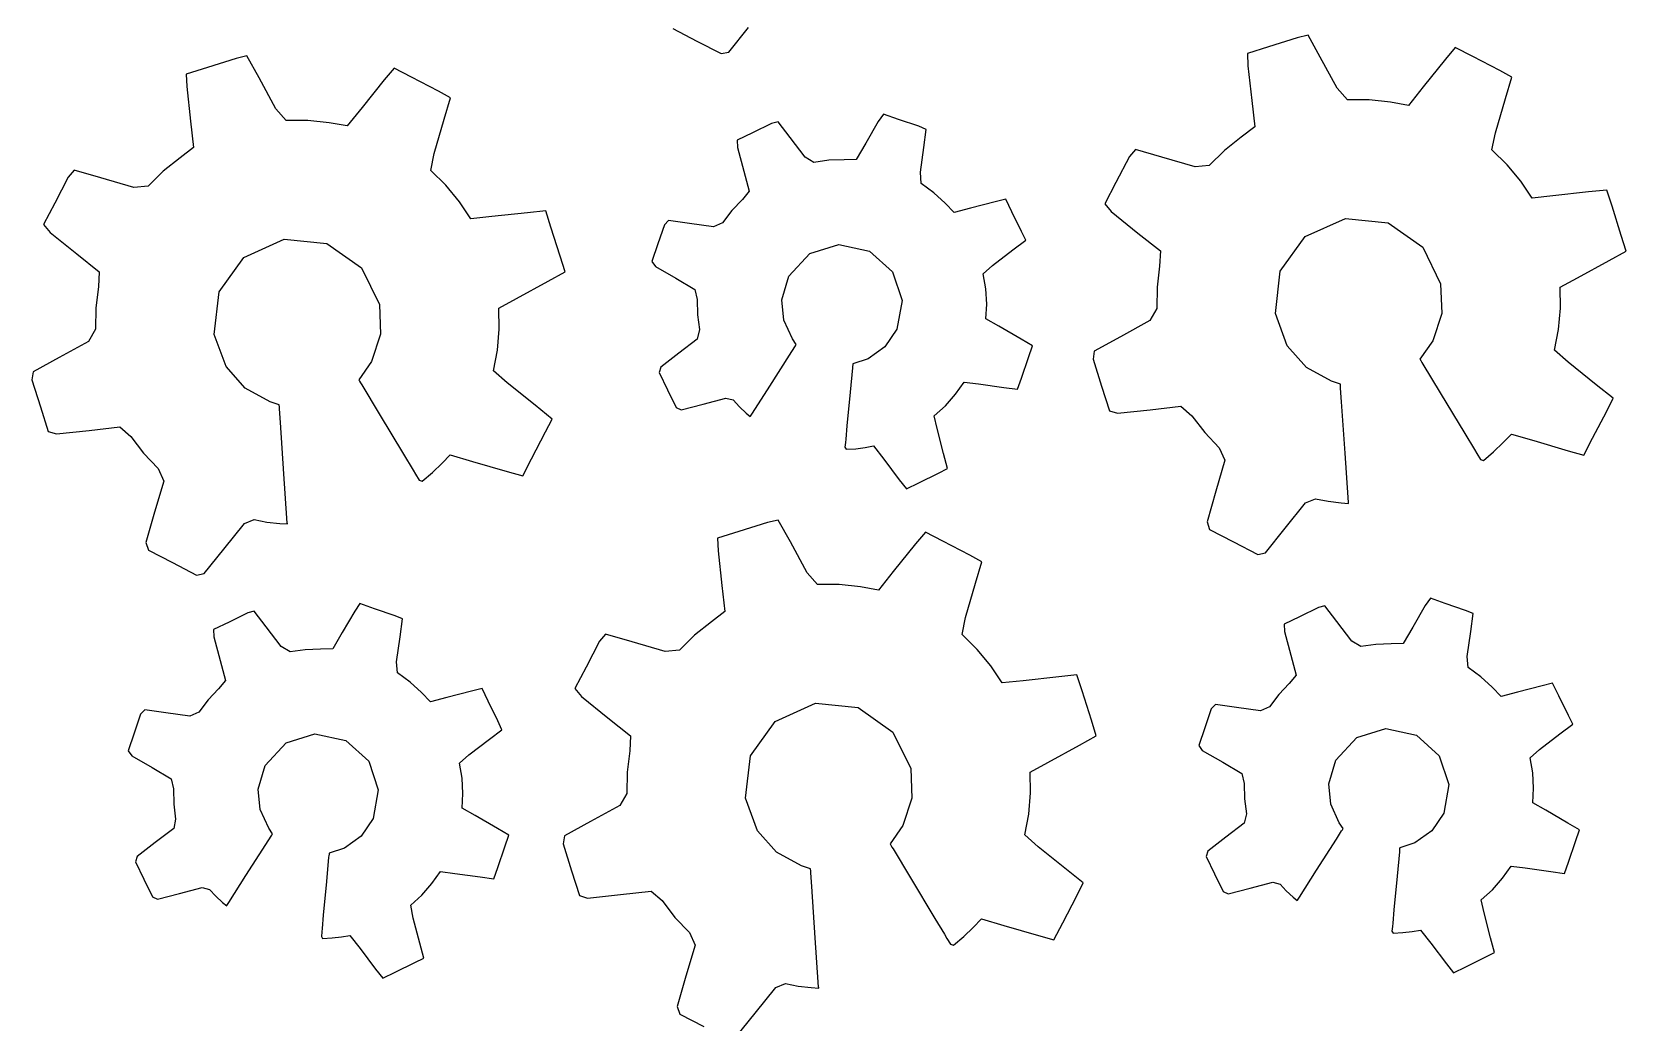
# Model space of a CAD drawing. Header units: metres. Extents: x 1466 to 1806, y 1326 to 1675.
# Drawn here: x 1469.3 to 1591.7, y 1443.5 to 1519.5 of the extents above; entities that cross this region are included whole.
import ezdxf

# ---------------------------------------------------------------- set-up
doc = ezdxf.new("R2010")
doc.units = ezdxf.units.M

msp = doc.modelspace()

# ---------------------------------------------------------------- linework, layer by layer
at = {"layer": 'COMPONENT0'}
for p, q in [((1518.55, 1519.78), (1520.39, 1518.82)), ((1522.84, 1517.97), (1524.35, 1519.86)), ((1567.33, 1519.26), (1566.48, 1519.07)), ((1568.25, 1517.57), (1567.33, 1519.26)), ((1520.39, 1518.82), (1522.25, 1517.85)), ((1564.29, 1518.37), (1562.67, 1517.86)), ((1566.48, 1519.07), (1564.29, 1518.37)), ((1578.62, 1518.33), (1577.87, 1517.43)), ((1579.96, 1517.63), (1578.62, 1518.33)), ((1485, 1517.48), (1482.8, 1516.79)), ((1485.84, 1517.67), (1485, 1517.48)), ((1486.77, 1515.98), (1485.84, 1517.67)), ((1522.25, 1517.85), (1522.84, 1517.97)), ((1562.67, 1517.86), (1562.7, 1516.91)), ((1562.7, 1516.91), (1562.99, 1514.24)), ((1569.55, 1515.2), (1568.25, 1517.57)), ((1577.87, 1517.43), (1576.16, 1515.31)), ((1582.04, 1516.55), (1579.96, 1517.63)), ((1482.8, 1516.79), (1481.18, 1516.28)), ((1481.18, 1516.28), (1481.21, 1515.32)), ((1488.06, 1513.62), (1486.77, 1515.98)), ((1496.38, 1515.84), (1494.68, 1513.72)), ((1497.13, 1516.74), (1496.38, 1515.84)), ((1498.47, 1516.04), (1497.13, 1516.74)), ((1500.55, 1514.96), (1498.47, 1516.04)), ((1582.96, 1516.05), (1582.04, 1516.55)), ((1582.48, 1514.41), (1582.96, 1516.05)), ((1481.21, 1515.32), (1481.51, 1512.66)), ((1501.47, 1514.46), (1500.55, 1514.96)), ((1500.99, 1512.82), (1501.47, 1514.46)), ((1570.35, 1514.3), (1569.55, 1515.2)), ((1576.16, 1515.31), (1575.02, 1513.88)), ((1581.71, 1511.77), (1582.48, 1514.41)), ((1488.86, 1512.71), (1488.06, 1513.62)), ((1494.68, 1513.72), (1493.54, 1512.3)), ((1534.71, 1513.2), (1534.32, 1512.63)), ((1535.86, 1512.8), (1534.71, 1513.2)), ((1562.99, 1514.24), (1563.22, 1512.23)), ((1572.01, 1514.31), (1570.35, 1514.3)), ((1573.64, 1514.13), (1572.01, 1514.31)), ((1575.02, 1513.88), (1573.64, 1514.13)), ((1481.51, 1512.66), (1481.73, 1510.64)), ((1490.52, 1512.72), (1488.86, 1512.71)), ((1492.15, 1512.55), (1490.52, 1512.72)), ((1493.54, 1512.3), (1492.15, 1512.55)), ((1500.22, 1510.19), (1500.99, 1512.82)), ((1526.12, 1512.49), (1524.67, 1511.78)), ((1526.62, 1512.61), (1526.12, 1512.49)), ((1527.54, 1511.4), (1526.62, 1512.61)), ((1534.32, 1512.63), (1533.36, 1510.97)), ((1537.42, 1512.27), (1535.86, 1512.8)), ((1537.99, 1512.02), (1537.42, 1512.27)), ((1537.81, 1510.65), (1537.99, 1512.02)), ((1563.22, 1512.23), (1562.18, 1511.44)), ((1524.67, 1511.78), (1523.48, 1511.2)), ((1523.48, 1511.2), (1523.51, 1510.64)), ((1528.69, 1509.9), (1527.54, 1511.4)), ((1533.36, 1510.97), (1532.63, 1509.72)), ((1562.18, 1511.44), (1560.9, 1510.41)), ((1581.44, 1510.46), (1581.71, 1511.77)), ((1480.7, 1509.85), (1479.41, 1508.83)), ((1481.73, 1510.64), (1480.7, 1509.85)), ((1499.95, 1508.87), (1500.22, 1510.19)), ((1523.51, 1510.64), (1524, 1508.83)), ((1529.36, 1509.49), (1528.69, 1509.9)), ((1530.52, 1509.66), (1529.36, 1509.49)), ((1531.7, 1509.7), (1530.52, 1509.66)), ((1532.63, 1509.72), (1531.7, 1509.7)), ((1537.55, 1508.74), (1537.81, 1510.65)), ((1553.6, 1509.95), (1552.57, 1507.96)), ((1554.07, 1510.5), (1553.6, 1509.95)), ((1556.1, 1509.91), (1554.07, 1510.5)), ((1558.64, 1509.16), (1556.1, 1509.91)), ((1560.9, 1510.41), (1559.73, 1509.26)), ((1582.61, 1509.32), (1581.44, 1510.46)), ((1472.12, 1508.36), (1471.08, 1506.37)), ((1472.58, 1508.91), (1472.12, 1508.36)), ((1474.61, 1508.32), (1472.58, 1508.91)), ((1477.15, 1507.58), (1474.61, 1508.32)), ((1479.41, 1508.83), (1478.25, 1507.68)), ((1501.12, 1507.74), (1499.95, 1508.87)), ((1524, 1508.83), (1524.4, 1507.3)), ((1537.62, 1507.88), (1537.55, 1508.74)), ((1559.73, 1509.26), (1558.64, 1509.16)), ((1583.65, 1508.06), (1582.61, 1509.32)), ((1478.25, 1507.68), (1477.15, 1507.58)), ((1502.16, 1506.47), (1501.12, 1507.74)), ((1524.4, 1507.3), (1523.88, 1506.65)), ((1538.58, 1507.17), (1537.62, 1507.88)), ((1539.45, 1506.38), (1538.58, 1507.17)), ((1552.57, 1507.96), (1551.71, 1506.32)), ((1584.53, 1506.75), (1583.65, 1508.06)), ((1588.86, 1507.23), (1586.12, 1506.93)), ((1590.26, 1507.38), (1588.86, 1507.23)), ((1590.66, 1506.13), (1590.26, 1507.38)), ((1471.08, 1506.37), (1470.22, 1504.73)), ((1503.04, 1505.16), (1502.16, 1506.47)), ((1508.78, 1505.79), (1507.37, 1505.64)), ((1509.17, 1504.54), (1508.78, 1505.79)), ((1523.07, 1505.81), (1522.36, 1504.87)), ((1523.88, 1506.65), (1523.07, 1505.81)), ((1540.14, 1505.65), (1539.45, 1506.38)), ((1541.4, 1505.98), (1540.14, 1505.65)), ((1543.29, 1506.48), (1541.4, 1505.98)), ((1544.1, 1506.68), (1543.29, 1506.48)), ((1544.58, 1505.71), (1544.1, 1506.68)), ((1551.71, 1506.32), (1552.21, 1505.72)), ((1586.12, 1506.93), (1584.53, 1506.75)), ((1591.36, 1503.89), (1590.66, 1506.13)), ((1470.22, 1504.73), (1470.72, 1504.13)), ((1504.63, 1505.34), (1503.04, 1505.16)), ((1507.37, 1505.64), (1504.63, 1505.34)), ((1517.89, 1504.71), (1517.38, 1503.24)), ((1518.2, 1505.03), (1517.89, 1504.71)), ((1519.83, 1504.81), (1518.2, 1505.03)), ((1521.66, 1504.56), (1519.83, 1504.81)), ((1522.36, 1504.87), (1521.66, 1504.56)), ((1545.32, 1504.2), (1544.58, 1505.71)), ((1552.21, 1505.72), (1554.25, 1504.08)), ((1567.09, 1503.8), (1570.19, 1505.19)), ((1570.19, 1505.19), (1573.47, 1504.86)), ((1573.47, 1504.86), (1576.13, 1502.98)), ((1470.72, 1504.13), (1472.77, 1502.49)), ((1485.6, 1502.21), (1488.7, 1503.6)), ((1488.7, 1503.6), (1491.98, 1503.27)), ((1509.88, 1502.3), (1509.17, 1504.54)), ((1544.66, 1502.78), (1545.64, 1503.52)), ((1545.64, 1503.52), (1545.32, 1504.2)), ((1554.25, 1504.08), (1555.98, 1502.7)), ((1565.18, 1501.16), (1567.09, 1503.8)), ((1591.74, 1502.69), (1591.36, 1503.89)), ((1472.77, 1502.49), (1474.49, 1501.11)), ((1483.7, 1499.57), (1485.6, 1502.21)), ((1491.98, 1503.27), (1494.64, 1501.4)), ((1510.26, 1501.1), (1509.88, 1502.3)), ((1517.38, 1503.24), (1516.92, 1501.89)), ((1527.45, 1500.77), (1529.06, 1502.5)), ((1529.06, 1502.5), (1531.28, 1503.21)), ((1531.28, 1503.21), (1533.65, 1502.69)), ((1533.65, 1502.69), (1535.4, 1501.11)), ((1543.1, 1501.59), (1544.66, 1502.78)), ((1555.98, 1502.7), (1555.92, 1501.54)), ((1576.13, 1502.98), (1577.5, 1500.18)), ((1590.45, 1501.98), (1591.74, 1502.69)), ((1474.49, 1501.11), (1474.44, 1499.95)), ((1494.64, 1501.4), (1496.02, 1498.6)), ((1508.96, 1500.39), (1510.26, 1501.1)), ((1516.92, 1501.89), (1517.2, 1501.52)), ((1517.2, 1501.52), (1518.77, 1500.61)), ((1535.4, 1501.11), (1536.14, 1498.89)), ((1542.38, 1500.94), (1543.1, 1501.59)), ((1542.57, 1499.79), (1542.38, 1500.94)), ((1555.92, 1501.54), (1555.72, 1499.92)), ((1564.81, 1497.89), (1565.18, 1501.16)), ((1588.02, 1500.65), (1590.45, 1501.98)), ((1474.44, 1499.95), (1474.24, 1498.33)), ((1506.54, 1499.06), (1508.96, 1500.39)), ((1518.77, 1500.61), (1520.24, 1499.75)), ((1520.24, 1499.75), (1520.42, 1498.98)), ((1526.91, 1498.96), (1527.45, 1500.77)), ((1542.64, 1498.62), (1542.57, 1499.79)), ((1555.72, 1499.92), (1555.7, 1498.28)), ((1577.5, 1500.18), (1577.59, 1497.91)), ((1586.67, 1499.91), (1588.02, 1500.65)), ((1586.7, 1498.3), (1586.67, 1499.91)), ((1483.32, 1496.3), (1483.7, 1499.57)), ((1496.02, 1498.6), (1496.1, 1496.32)), ((1505.18, 1498.32), (1506.54, 1499.06)), ((1520.42, 1498.98), (1520.44, 1497.81)), ((1527.06, 1497.38), (1526.91, 1498.96)), ((1536.14, 1498.89), (1535.74, 1496.69)), ((1542.58, 1497.49), (1542.64, 1498.62)), ((1474.24, 1498.33), (1474.21, 1496.69)), ((1505.21, 1496.71), (1505.18, 1498.32)), ((1520.44, 1497.81), (1520.58, 1496.66)), ((1527.72, 1495.96), (1527.06, 1497.38)), ((1543.58, 1496.92), (1542.58, 1497.49)), ((1555.17, 1497.35), (1552.91, 1496.11)), ((1555.7, 1498.28), (1555.17, 1497.35)), ((1565.71, 1495.41), (1564.81, 1497.89)), ((1577.59, 1497.91), (1576.9, 1495.8)), ((1586.56, 1496.68), (1586.7, 1498.3)), ((1474.21, 1496.69), (1473.68, 1495.76)), ((1484.23, 1493.82), (1483.32, 1496.3)), ((1496.1, 1496.32), (1495.41, 1494.21)), ((1505.07, 1495.09), (1505.21, 1496.71)), ((1520.58, 1496.66), (1520.42, 1495.93)), ((1535.74, 1496.69), (1534.82, 1495.35)), ((1545.28, 1495.92), (1543.58, 1496.92)), ((1552.91, 1496.11), (1550.9, 1495.01)), ((1586.25, 1495.09), (1586.56, 1496.68)), ((1473.68, 1495.76), (1471.42, 1494.52)), ((1504.77, 1493.51), (1505.07, 1495.09)), ((1519.01, 1494.85), (1517.62, 1493.79)), ((1520.42, 1495.93), (1519.01, 1494.85)), ((1527.5, 1494.7), (1527.9, 1495.34)), ((1528.02, 1495.52), (1527.72, 1495.96)), ((1527.9, 1495.34), (1527.96, 1495.42)), ((1527.96, 1495.42), (1528.02, 1495.52)), ((1534.82, 1495.35), (1533.53, 1494.42)), ((1546.16, 1495.42), (1545.28, 1495.92)), ((1545.85, 1494.53), (1546.16, 1495.42)), ((1550.9, 1495.01), (1550.81, 1494.39)), ((1567.19, 1493.76), (1565.71, 1495.41)), ((1576.9, 1495.8), (1575.91, 1494.4)), ((1587.29, 1494.17), (1586.25, 1495.09)), ((1471.42, 1494.52), (1469.41, 1493.42)), ((1485.7, 1492.17), (1484.23, 1493.82)), ((1495.41, 1494.21), (1494.42, 1492.81)), ((1517.62, 1493.79), (1517.49, 1493.37)), ((1525.98, 1492.32), (1527.5, 1494.7)), ((1532.33, 1493.72), (1532.16, 1491.87)), ((1532.34, 1493.83), (1532.33, 1493.72)), ((1532.35, 1493.95), (1532.34, 1493.83)), ((1532.36, 1494.04), (1532.35, 1493.95)), ((1533.53, 1494.42), (1532.36, 1494.04)), ((1545.31, 1492.93), (1545.85, 1494.53)), ((1550.81, 1494.39), (1551.46, 1492.32)), ((1569.11, 1492.71), (1567.19, 1493.76)), ((1575.91, 1494.4), (1575.97, 1494.29)), ((1575.97, 1494.29), (1576.05, 1494.15)), ((1576.05, 1494.15), (1576.13, 1494.02)), ((1576.13, 1494.02), (1577.47, 1491.8)), ((1589.45, 1492.43), (1587.29, 1494.17)), ((1469.41, 1493.42), (1469.32, 1492.81)), ((1469.32, 1492.81), (1469.98, 1490.73)), ((1494.42, 1492.81), (1494.48, 1492.71)), ((1494.48, 1492.71), (1494.56, 1492.57)), ((1494.56, 1492.57), (1494.65, 1492.43)), ((1494.65, 1492.43), (1495.99, 1490.21)), ((1505.81, 1492.58), (1504.77, 1493.51)), ((1507.97, 1490.85), (1505.81, 1492.58)), ((1517.49, 1493.37), (1518.14, 1492.04)), ((1524.66, 1490.26), (1525.98, 1492.32)), ((1540.24, 1491.7), (1540.91, 1492.63)), ((1540.91, 1492.63), (1542, 1492.49)), ((1542, 1492.49), (1543.97, 1492.22)), ((1545.01, 1492.08), (1545.31, 1492.93)), ((1551.46, 1492.32), (1552.06, 1490.43)), ((1569.8, 1492.47), (1569.11, 1492.71)), ((1569.81, 1492.31), (1569.8, 1492.47)), ((1590.75, 1491.39), (1589.45, 1492.43)), ((1487.62, 1491.12), (1485.7, 1492.17)), ((1488.32, 1490.88), (1487.62, 1491.12)), ((1518.14, 1492.04), (1518.8, 1490.69)), ((1520.87, 1490.95), (1522.61, 1491.41)), ((1522.61, 1491.41), (1523.17, 1491.26)), ((1523.17, 1491.26), (1523.65, 1490.74)), ((1532.16, 1491.87), (1531.91, 1489.27)), ((1539.47, 1490.82), (1540.24, 1491.7)), ((1543.97, 1492.22), (1545.01, 1492.08)), ((1569.82, 1492.17), (1569.81, 1492.31)), ((1569.89, 1491.12), (1569.82, 1492.17)), ((1570.16, 1487.18), (1569.89, 1491.12)), ((1577.47, 1491.8), (1579.36, 1488.68)), ((1590.25, 1490.41), (1590.75, 1491.39)), ((1469.98, 1490.73), (1470.57, 1488.84)), ((1488.33, 1490.72), (1488.32, 1490.88)), ((1488.34, 1490.58), (1488.33, 1490.72)), ((1488.41, 1489.53), (1488.34, 1490.58)), ((1495.99, 1490.21), (1497.87, 1487.09)), ((1509.27, 1489.8), (1507.97, 1490.85)), ((1518.8, 1490.69), (1519.19, 1490.5)), ((1519.19, 1490.5), (1520.87, 1490.95)), ((1523.65, 1490.74), (1524.17, 1490.25)), ((1524.17, 1490.25), (1524.49, 1489.98)), ((1524.49, 1489.98), (1524.51, 1490.01)), ((1524.51, 1490.01), (1524.66, 1490.26)), ((1538.62, 1490.04), (1539.47, 1490.82)), ((1538.83, 1489.06), (1538.62, 1490.04)), ((1552.06, 1490.43), (1552.69, 1490.24)), ((1552.69, 1490.24), (1555.2, 1490.51)), ((1555.2, 1490.51), (1557.56, 1490.78)), ((1557.56, 1490.78), (1558.4, 1490.05)), ((1558.4, 1490.05), (1559.39, 1488.76)), ((1589.17, 1488.33), (1590.25, 1490.41)), ((1470.57, 1488.84), (1471.2, 1488.65)), ((1471.2, 1488.65), (1473.71, 1488.93)), ((1473.71, 1488.93), (1476.07, 1489.19)), ((1476.07, 1489.19), (1476.91, 1488.46)), ((1488.68, 1485.6), (1488.41, 1489.53)), ((1507.68, 1486.74), (1508.77, 1488.82)), ((1508.77, 1488.82), (1509.27, 1489.8)), ((1531.91, 1489.27), (1531.82, 1488.25)), ((1539.33, 1487.14), (1538.83, 1489.06)), ((1559.39, 1488.76), (1560.5, 1487.58)), ((1579.36, 1488.68), (1580.09, 1487.46)), ((1476.91, 1488.46), (1477.9, 1487.17)), ((1531.8, 1488), (1531.76, 1487.63)), ((1531.76, 1487.63), (1531.86, 1487.48)), ((1531.82, 1488.25), (1531.8, 1488)), ((1531.86, 1487.48), (1532.59, 1487.52)), ((1532.59, 1487.52), (1533.32, 1487.62)), ((1533.32, 1487.62), (1533.96, 1487.73)), ((1533.96, 1487.73), (1534.74, 1486.71)), ((1560.5, 1487.58), (1560.94, 1486.63)), ((1580.09, 1487.46), (1580.28, 1487.15)), ((1581.57, 1487.28), (1582.3, 1487.99)), ((1582.3, 1487.99), (1582.93, 1488.64)), ((1582.93, 1488.64), (1584.65, 1488.14)), ((1584.65, 1488.14), (1587.3, 1487.36)), ((1588.5, 1487.03), (1589.17, 1488.33)), ((1477.9, 1487.17), (1479.01, 1486)), ((1497.87, 1487.09), (1498.6, 1485.87)), ((1500.08, 1485.69), (1500.82, 1486.4)), ((1500.82, 1486.4), (1501.45, 1487.05)), ((1501.45, 1487.05), (1503.16, 1486.55)), ((1503.16, 1486.55), (1505.81, 1485.78)), ((1507.01, 1485.44), (1507.68, 1486.74)), ((1534.74, 1486.71), (1535.93, 1485.14)), ((1539.64, 1485.99), (1539.33, 1487.14)), ((1560.94, 1486.63), (1560.24, 1484.25)), ((1570.4, 1483.77), (1570.16, 1487.18)), ((1580.28, 1487.15), (1580.55, 1486.7)), ((1580.55, 1486.7), (1580.78, 1486.61)), ((1580.78, 1486.61), (1581.57, 1487.28)), ((1587.3, 1487.36), (1588.5, 1487.03)), ((1479.45, 1485.04), (1478.75, 1482.66)), ((1479.01, 1486), (1479.45, 1485.04)), ((1488.91, 1482.19), (1488.68, 1485.6)), ((1498.6, 1485.87), (1498.79, 1485.56)), ((1498.79, 1485.56), (1499.06, 1485.11)), ((1499.06, 1485.11), (1499.29, 1485.03)), ((1499.29, 1485.03), (1500.08, 1485.69)), ((1505.81, 1485.78), (1507.01, 1485.44)), ((1535.93, 1485.14), (1536.48, 1484.43)), ((1537.42, 1484.9), (1538.93, 1485.63)), ((1538.93, 1485.63), (1539.64, 1485.99)), ((1536.48, 1484.43), (1537.42, 1484.9)), ((1560.24, 1484.25), (1559.56, 1481.9)), ((1570.42, 1483.4), (1570.4, 1483.77)), ((1478.75, 1482.66), (1478.07, 1480.31)), ((1565.56, 1481.41), (1567.13, 1483.37)), ((1567.13, 1483.37), (1567.88, 1483.66)), ((1567.88, 1483.66), (1568.86, 1483.48)), ((1568.86, 1483.48), (1569.85, 1483.36)), ((1569.85, 1483.36), (1570.43, 1483.32)), ((1570.42, 1483.37), (1570.42, 1483.4)), ((1570.43, 1483.32), (1570.42, 1483.37)), ((1484.07, 1479.82), (1485.64, 1481.78)), ((1485.64, 1481.78), (1486.4, 1482.08)), ((1486.4, 1482.08), (1487.37, 1481.89)), ((1487.37, 1481.89), (1488.36, 1481.77)), ((1488.36, 1481.77), (1488.94, 1481.74)), ((1488.93, 1481.81), (1488.91, 1482.19)), ((1488.94, 1481.78), (1488.93, 1481.81)), ((1488.94, 1481.74), (1488.94, 1481.78)), ((1525.8, 1481.85), (1523.6, 1481.16)), ((1526.64, 1482.04), (1525.8, 1481.85)), ((1527.57, 1480.36), (1526.64, 1482.04)), ((1559.56, 1481.9), (1559.75, 1481.33)), ((1559.75, 1481.33), (1561.59, 1480.37)), ((1564.05, 1479.52), (1565.56, 1481.41)), ((1478.07, 1480.31), (1478.27, 1479.74)), ((1523.6, 1481.16), (1521.98, 1480.65)), ((1521.98, 1480.65), (1522.01, 1479.69)), ((1528.86, 1477.99), (1527.57, 1480.36)), ((1537.18, 1480.22), (1535.47, 1478.09)), ((1537.93, 1481.12), (1537.18, 1480.22)), ((1539.27, 1480.42), (1537.93, 1481.12)), ((1541.35, 1479.34), (1539.27, 1480.42)), ((1561.59, 1480.37), (1563.46, 1479.4)), ((1478.27, 1479.74), (1480.11, 1478.78)), ((1482.56, 1477.93), (1484.07, 1479.82)), ((1522.01, 1479.69), (1522.31, 1477.03)), ((1542.27, 1478.84), (1541.35, 1479.34)), ((1563.46, 1479.4), (1564.05, 1479.52)), ((1480.11, 1478.78), (1481.97, 1477.81)), ((1481.97, 1477.81), (1482.56, 1477.93)), ((1529.66, 1477.09), (1528.86, 1477.99)), ((1535.47, 1478.09), (1534.34, 1476.67)), ((1541.79, 1477.19), (1542.27, 1478.84)), ((1522.31, 1477.03), (1522.53, 1475.02)), ((1531.32, 1477.09), (1529.66, 1477.09)), ((1532.95, 1476.92), (1531.32, 1477.09)), ((1534.34, 1476.67), (1532.95, 1476.92)), ((1541.02, 1474.56), (1541.79, 1477.19)), ((1494.5, 1475.63), (1494.11, 1475.06)), ((1495.64, 1475.23), (1494.5, 1475.63)), ((1497.21, 1474.7), (1495.64, 1475.23)), ((1568.12, 1475.33), (1566.67, 1474.62)), ((1568.62, 1475.45), (1568.12, 1475.33)), ((1569.54, 1474.25), (1568.62, 1475.45)), ((1576.32, 1475.47), (1575.36, 1473.81)), ((1576.71, 1476.04), (1576.32, 1475.47)), ((1577.86, 1475.64), (1576.71, 1476.04)), ((1579.42, 1475.11), (1577.86, 1475.64)), ((1484.46, 1474.21), (1483.27, 1473.63)), ((1485.9, 1474.92), (1484.46, 1474.21)), ((1486.4, 1475.04), (1485.9, 1474.92)), ((1487.32, 1473.84), (1486.4, 1475.04)), ((1494.11, 1475.06), (1493.14, 1473.4)), ((1497.78, 1474.45), (1497.21, 1474.7)), ((1497.59, 1473.08), (1497.78, 1474.45)), ((1521.5, 1474.22), (1520.21, 1473.2)), ((1522.53, 1475.02), (1521.5, 1474.22)), ((1540.75, 1473.25), (1541.02, 1474.56)), ((1566.67, 1474.62), (1565.48, 1474.04)), ((1565.48, 1474.04), (1565.52, 1473.48)), ((1570.69, 1472.74), (1569.54, 1474.25)), ((1579.99, 1474.86), (1579.42, 1475.11)), ((1579.81, 1473.49), (1579.99, 1474.86)), ((1483.27, 1473.63), (1483.3, 1473.07)), ((1483.3, 1473.07), (1483.78, 1471.26)), ((1488.47, 1472.33), (1487.32, 1473.84)), ((1493.14, 1473.4), (1492.42, 1472.15)), ((1497.33, 1471.17), (1497.59, 1473.08)), ((1512.92, 1472.74), (1511.88, 1470.74)), ((1513.38, 1473.29), (1512.92, 1472.74)), ((1515.41, 1472.69), (1513.38, 1473.29)), ((1520.21, 1473.2), (1519.05, 1472.05)), ((1541.92, 1472.11), (1540.75, 1473.25)), ((1565.52, 1473.48), (1566, 1471.67)), ((1571.36, 1472.33), (1570.69, 1472.74)), ((1575.36, 1473.81), (1574.63, 1472.56)), ((1579.55, 1471.58), (1579.81, 1473.49)), ((1489.15, 1471.92), (1488.47, 1472.33)), ((1490.3, 1472.09), (1489.15, 1471.92)), ((1491.48, 1472.13), (1490.3, 1472.09)), ((1492.42, 1472.15), (1491.48, 1472.13)), ((1517.95, 1471.95), (1515.41, 1472.69)), ((1519.05, 1472.05), (1517.95, 1471.95)), ((1542.96, 1470.85), (1541.92, 1472.11)), ((1566, 1471.67), (1566.4, 1470.14)), ((1572.52, 1472.5), (1571.36, 1472.33)), ((1573.7, 1472.54), (1572.52, 1472.5)), ((1574.63, 1472.56), (1573.7, 1472.54)), ((1579.62, 1470.72), (1579.55, 1471.58)), ((1483.78, 1471.26), (1484.19, 1469.73)), ((1497.41, 1470.31), (1497.33, 1471.17)), ((1498.37, 1469.6), (1497.41, 1470.31)), ((1511.88, 1470.74), (1511.02, 1469.1)), ((1543.84, 1469.54), (1542.96, 1470.85)), ((1580.58, 1470.01), (1579.62, 1470.72)), ((1483.66, 1469.08), (1482.86, 1468.24)), ((1484.19, 1469.73), (1483.66, 1469.08)), ((1499.23, 1468.81), (1498.37, 1469.6)), ((1503.89, 1469.11), (1503.07, 1468.91)), ((1504.37, 1468.14), (1503.89, 1469.11)), ((1511.02, 1469.1), (1511.52, 1468.5)), ((1545.43, 1469.71), (1543.84, 1469.54)), ((1548.17, 1470.01), (1545.43, 1469.71)), ((1549.57, 1470.17), (1548.17, 1470.01)), ((1549.97, 1468.92), (1549.57, 1470.17)), ((1565.88, 1469.49), (1565.07, 1468.65)), ((1566.4, 1470.14), (1565.88, 1469.49)), ((1581.45, 1469.22), (1580.58, 1470.01)), ((1582.14, 1468.49), (1581.45, 1469.22)), ((1585.29, 1469.32), (1583.4, 1468.82)), ((1586.1, 1469.52), (1585.29, 1469.32)), ((1586.58, 1468.55), (1586.1, 1469.52)), ((1482.86, 1468.24), (1482.14, 1467.3)), ((1499.93, 1468.08), (1499.23, 1468.81)), ((1501.19, 1468.41), (1499.93, 1468.08)), ((1503.07, 1468.91), (1501.19, 1468.41)), ((1505.1, 1466.63), (1504.37, 1468.14)), ((1511.52, 1468.5), (1513.56, 1466.87)), ((1526.4, 1466.58), (1529.5, 1467.98)), ((1529.5, 1467.98), (1532.78, 1467.64)), ((1550.68, 1466.67), (1549.97, 1468.92)), ((1560.2, 1467.87), (1559.89, 1467.55)), ((1561.83, 1467.65), (1560.2, 1467.87)), ((1565.07, 1468.65), (1564.36, 1467.71)), ((1583.4, 1468.82), (1582.14, 1468.49)), ((1587.32, 1467.04), (1586.58, 1468.55)), ((1477.67, 1467.14), (1477.17, 1465.67)), ((1477.99, 1467.46), (1477.67, 1467.14)), ((1479.62, 1467.24), (1477.99, 1467.46)), ((1481.45, 1466.99), (1479.62, 1467.24)), ((1482.14, 1467.3), (1481.45, 1466.99)), ((1505.42, 1465.95), (1505.1, 1466.63)), ((1513.56, 1466.87), (1515.29, 1465.48)), ((1532.78, 1467.64), (1535.44, 1465.77)), ((1551.05, 1465.47), (1550.68, 1466.67)), ((1559.89, 1467.55), (1559.39, 1466.08)), ((1563.66, 1467.4), (1561.83, 1467.65)), ((1564.36, 1467.71), (1563.66, 1467.4)), ((1587.64, 1466.36), (1587.32, 1467.04)), ((1477.17, 1465.67), (1476.71, 1464.33)), ((1488.84, 1464.93), (1491.06, 1465.64)), ((1491.06, 1465.64), (1493.44, 1465.12)), ((1504.45, 1465.21), (1505.42, 1465.95)), ((1515.29, 1465.48), (1515.24, 1464.32)), ((1524.5, 1463.95), (1526.4, 1466.58)), ((1535.44, 1465.77), (1536.81, 1462.97)), ((1549.76, 1464.76), (1551.05, 1465.47)), ((1559.39, 1466.08), (1558.92, 1464.74)), ((1571.06, 1465.34), (1573.28, 1466.05)), ((1573.28, 1466.05), (1575.65, 1465.53)), ((1575.65, 1465.53), (1577.4, 1463.95)), ((1585.1, 1464.43), (1586.66, 1465.62)), ((1586.66, 1465.62), (1587.64, 1466.36)), ((1476.71, 1464.33), (1476.99, 1463.95)), ((1487.23, 1463.2), (1488.84, 1464.93)), ((1493.44, 1465.12), (1495.19, 1463.54)), ((1502.88, 1464.02), (1504.45, 1465.21)), ((1515.24, 1464.32), (1515.04, 1462.7)), ((1547.33, 1463.43), (1549.76, 1464.76)), ((1558.92, 1464.74), (1559.2, 1464.36)), ((1559.2, 1464.36), (1560.77, 1463.45)), ((1569.45, 1463.61), (1571.06, 1465.34)), ((1584.38, 1463.78), (1585.1, 1464.43)), ((1476.99, 1463.95), (1478.56, 1463.04)), ((1478.56, 1463.04), (1480.03, 1462.18)), ((1486.7, 1461.39), (1487.23, 1463.2)), ((1495.19, 1463.54), (1495.92, 1461.33)), ((1502.17, 1463.37), (1502.88, 1464.02)), ((1502.36, 1462.22), (1502.17, 1463.37)), ((1524.12, 1460.68), (1524.5, 1463.95)), ((1536.81, 1462.97), (1536.9, 1460.7)), ((1545.98, 1462.69), (1547.33, 1463.43)), ((1560.77, 1463.45), (1562.24, 1462.59)), ((1568.91, 1461.8), (1569.45, 1463.61)), ((1577.4, 1463.95), (1578.14, 1461.74)), ((1584.57, 1462.63), (1584.38, 1463.78)), ((1480.03, 1462.18), (1480.2, 1461.41)), ((1502.42, 1461.05), (1502.36, 1462.22)), ((1515.04, 1462.7), (1515.01, 1461.06)), ((1546.01, 1461.09), (1545.98, 1462.69)), ((1562.24, 1462.59), (1562.42, 1461.82)), ((1562.42, 1461.82), (1562.44, 1460.65)), ((1569.06, 1460.22), (1568.91, 1461.8)), ((1578.14, 1461.74), (1577.74, 1459.54)), ((1584.64, 1461.46), (1584.57, 1462.63)), ((1480.2, 1461.41), (1480.22, 1460.24)), ((1486.85, 1459.81), (1486.7, 1461.39)), ((1495.92, 1461.33), (1495.53, 1459.13)), ((1502.37, 1459.92), (1502.42, 1461.05)), ((1515.01, 1461.06), (1514.48, 1460.13)), ((1525.03, 1458.19), (1524.12, 1460.68)), ((1536.9, 1460.7), (1536.21, 1458.59)), ((1545.87, 1459.47), (1546.01, 1461.09)), ((1562.44, 1460.65), (1562.58, 1459.5)), ((1584.58, 1460.33), (1584.64, 1461.46)), ((1480.22, 1460.24), (1480.36, 1459.09)), ((1487.51, 1458.39), (1486.85, 1459.81)), ((1503.36, 1459.35), (1502.37, 1459.92)), ((1505.07, 1458.36), (1503.36, 1459.35)), ((1514.48, 1460.13), (1512.22, 1458.9)), ((1545.56, 1457.88), (1545.87, 1459.47)), ((1562.58, 1459.5), (1562.42, 1458.77)), ((1569.72, 1458.8), (1569.06, 1460.22)), ((1577.74, 1459.54), (1576.82, 1458.19)), ((1585.58, 1459.76), (1584.58, 1460.33)), ((1587.28, 1458.77), (1585.58, 1459.76)), ((1480.21, 1458.36), (1478.8, 1457.28)), ((1480.36, 1459.09), (1480.21, 1458.36)), ((1487.81, 1457.95), (1487.51, 1458.39)), ((1495.53, 1459.13), (1494.61, 1457.78)), ((1505.95, 1457.85), (1505.07, 1458.36)), ((1512.22, 1458.9), (1510.21, 1457.79)), ((1526.5, 1456.54), (1525.03, 1458.19)), ((1536.21, 1458.59), (1535.22, 1457.18)), ((1562.42, 1458.77), (1561.01, 1457.69)), ((1569.5, 1457.54), (1569.9, 1458.18)), ((1570.02, 1458.36), (1569.72, 1458.8)), ((1569.9, 1458.18), (1569.96, 1458.26)), ((1569.96, 1458.26), (1570.02, 1458.36)), ((1576.82, 1458.19), (1575.53, 1457.26)), ((1588.16, 1458.26), (1587.28, 1458.77)), ((1587.86, 1457.37), (1588.16, 1458.26)), ((1478.8, 1457.28), (1477.4, 1456.22)), ((1485.76, 1454.75), (1487.28, 1457.13)), ((1487.28, 1457.13), (1487.69, 1457.77)), ((1487.69, 1457.77), (1487.74, 1457.85)), ((1487.74, 1457.85), (1487.81, 1457.95)), ((1493.32, 1456.85), (1492.14, 1456.47)), ((1494.61, 1457.78), (1493.32, 1456.85)), ((1505.09, 1455.36), (1505.64, 1456.96)), ((1505.64, 1456.96), (1505.95, 1457.85)), ((1510.21, 1457.79), (1510.12, 1457.18)), ((1510.12, 1457.18), (1510.77, 1455.11)), ((1535.22, 1457.18), (1535.28, 1457.08)), ((1535.28, 1457.08), (1535.36, 1456.94)), ((1535.36, 1456.94), (1535.45, 1456.8)), ((1546.6, 1456.95), (1545.56, 1457.88)), ((1548.76, 1455.22), (1546.6, 1456.95)), ((1561.01, 1457.69), (1559.62, 1456.63)), ((1567.98, 1455.16), (1569.5, 1457.54)), ((1574.36, 1456.88), (1574.35, 1456.79)), ((1575.53, 1457.26), (1574.36, 1456.88)), ((1587.31, 1455.77), (1587.86, 1457.37)), ((1477.4, 1456.22), (1477.27, 1455.8)), ((1477.27, 1455.8), (1477.93, 1454.47)), ((1492.11, 1456.15), (1491.94, 1454.3)), ((1492.13, 1456.27), (1492.11, 1456.15)), ((1492.14, 1456.38), (1492.13, 1456.27)), ((1492.14, 1456.47), (1492.14, 1456.38)), ((1528.42, 1455.5), (1526.5, 1456.54)), ((1535.45, 1456.8), (1536.78, 1454.58)), ((1559.62, 1456.63), (1559.49, 1456.21)), ((1559.49, 1456.21), (1560.14, 1454.88)), ((1574.33, 1456.56), (1574.16, 1454.71)), ((1574.34, 1456.68), (1574.33, 1456.56)), ((1574.35, 1456.79), (1574.34, 1456.68)), ((1587.02, 1454.92), (1587.31, 1455.77)), ((1477.93, 1454.47), (1478.59, 1453.12)), ((1484.45, 1452.69), (1485.76, 1454.75)), ((1500.03, 1454.13), (1500.7, 1455.06)), ((1500.7, 1455.06), (1501.79, 1454.92)), ((1501.79, 1454.92), (1503.75, 1454.65)), ((1503.75, 1454.65), (1504.8, 1454.51)), ((1504.8, 1454.51), (1505.09, 1455.36)), ((1510.77, 1455.11), (1511.37, 1453.21)), ((1529.11, 1455.26), (1528.42, 1455.5)), ((1529.13, 1455.09), (1529.11, 1455.26)), ((1529.13, 1454.95), (1529.13, 1455.09)), ((1529.21, 1453.9), (1529.13, 1454.95)), ((1536.78, 1454.58), (1538.67, 1451.46)), ((1550.06, 1454.18), (1548.76, 1455.22)), ((1560.14, 1454.88), (1560.8, 1453.53)), ((1566.66, 1453.1), (1567.98, 1455.16)), ((1574.16, 1454.71), (1573.91, 1452.11)), ((1581.47, 1453.66), (1582.24, 1454.54)), ((1582.24, 1454.54), (1582.91, 1455.47)), ((1582.91, 1455.47), (1584, 1455.33)), ((1584, 1455.33), (1585.97, 1455.06)), ((1585.97, 1455.06), (1587.02, 1454.92)), ((1478.98, 1452.94), (1480.65, 1453.38)), ((1480.65, 1453.38), (1482.39, 1453.84)), ((1482.39, 1453.84), (1482.95, 1453.69)), ((1482.95, 1453.69), (1483.44, 1453.17)), ((1483.44, 1453.17), (1483.96, 1452.68)), ((1491.94, 1454.3), (1491.7, 1451.7)), ((1498.41, 1452.47), (1499.26, 1453.25)), ((1499.26, 1453.25), (1500.03, 1454.13)), ((1511.37, 1453.21), (1512, 1453.02)), ((1512, 1453.02), (1514.51, 1453.3)), ((1514.51, 1453.3), (1516.87, 1453.56)), ((1516.87, 1453.56), (1517.71, 1452.84)), ((1529.47, 1449.97), (1529.21, 1453.9)), ((1548.48, 1451.11), (1549.57, 1453.2)), ((1549.57, 1453.2), (1550.06, 1454.18)), ((1560.8, 1453.53), (1561.19, 1453.35)), ((1561.19, 1453.35), (1562.87, 1453.79)), ((1562.87, 1453.79), (1564.61, 1454.25)), ((1564.61, 1454.25), (1565.17, 1454.1)), ((1565.17, 1454.1), (1565.65, 1453.58)), ((1565.65, 1453.58), (1566.17, 1453.09)), ((1580.62, 1452.88), (1581.47, 1453.66)), ((1478.59, 1453.12), (1478.98, 1452.94)), ((1483.96, 1452.68), (1484.28, 1452.42)), ((1484.28, 1452.42), (1484.29, 1452.44)), ((1484.29, 1452.44), (1484.45, 1452.69)), ((1498.61, 1451.49), (1498.41, 1452.47)), ((1517.71, 1452.84), (1518.7, 1451.54)), ((1566.17, 1453.09), (1566.49, 1452.83)), ((1566.49, 1452.83), (1566.51, 1452.85)), ((1566.51, 1452.85), (1566.66, 1453.1)), ((1573.91, 1452.11), (1573.82, 1451.1)), ((1580.83, 1451.9), (1580.62, 1452.88)), ((1491.7, 1451.7), (1491.6, 1450.69)), ((1499.12, 1449.57), (1498.61, 1451.49)), ((1518.7, 1451.54), (1519.81, 1450.37)), ((1538.67, 1451.46), (1539.4, 1450.24)), ((1540.88, 1450.06), (1541.61, 1450.77)), ((1541.61, 1450.77), (1542.25, 1451.42)), ((1542.25, 1451.42), (1543.96, 1450.92)), ((1543.96, 1450.92), (1546.61, 1450.15)), ((1547.81, 1449.82), (1548.48, 1451.11)), ((1573.8, 1450.84), (1573.76, 1450.47)), ((1573.82, 1451.1), (1573.8, 1450.84)), ((1581.33, 1449.98), (1580.83, 1451.9)), ((1491.58, 1450.43), (1491.55, 1450.06)), ((1491.55, 1450.06), (1491.64, 1449.91)), ((1491.6, 1450.69), (1491.58, 1450.43)), ((1491.64, 1449.91), (1492.38, 1449.96)), ((1492.38, 1449.96), (1493.11, 1450.05)), ((1493.11, 1450.05), (1493.75, 1450.16)), ((1493.75, 1450.16), (1494.52, 1449.14)), ((1499.43, 1448.42), (1499.12, 1449.57)), ((1519.81, 1450.37), (1520.25, 1449.41)), ((1529.71, 1446.56), (1529.47, 1449.97)), ((1539.4, 1450.24), (1539.59, 1449.93)), ((1539.59, 1449.93), (1539.86, 1449.49)), ((1539.86, 1449.49), (1540.09, 1449.4)), ((1540.09, 1449.4), (1540.88, 1450.06)), ((1546.61, 1450.15), (1547.81, 1449.82)), ((1573.76, 1450.47), (1573.86, 1450.32)), ((1573.86, 1450.32), (1574.59, 1450.37)), ((1574.59, 1450.37), (1575.32, 1450.46)), ((1575.32, 1450.46), (1575.96, 1450.57)), ((1575.96, 1450.57), (1576.74, 1449.55)), ((1576.74, 1449.55), (1577.94, 1447.98)), ((1581.64, 1448.83), (1581.33, 1449.98)), ((1494.52, 1449.14), (1495.72, 1447.57)), ((1498.72, 1448.07), (1499.43, 1448.42)), ((1520.25, 1449.41), (1519.55, 1447.03)), ((1579.43, 1447.74), (1580.93, 1448.48)), ((1580.93, 1448.48), (1581.64, 1448.83)), ((1495.72, 1447.57), (1496.27, 1446.87)), ((1496.27, 1446.87), (1497.21, 1447.33)), ((1497.21, 1447.33), (1498.72, 1448.07)), ((1519.55, 1447.03), (1518.87, 1444.69)), ((1577.94, 1447.98), (1578.48, 1447.28)), ((1578.48, 1447.28), (1579.43, 1447.74)), ((1524.87, 1444.19), (1526.44, 1446.16)), ((1526.44, 1446.16), (1527.19, 1446.45)), ((1527.19, 1446.45), (1528.17, 1446.27)), ((1528.17, 1446.27), (1529.16, 1446.15)), ((1529.16, 1446.15), (1529.74, 1446.11)), ((1529.73, 1446.19), (1529.71, 1446.56)), ((1529.74, 1446.16), (1529.73, 1446.19)), ((1529.74, 1446.11), (1529.74, 1446.16)), ((1518.87, 1444.69), (1519.07, 1444.11)), ((1519.07, 1444.11), (1520.91, 1443.16)), ((1523.36, 1442.31), (1524.87, 1444.19))]:
    msp.add_line(p, q, dxfattribs=at)

doc.saveas('drawing.dxf')
